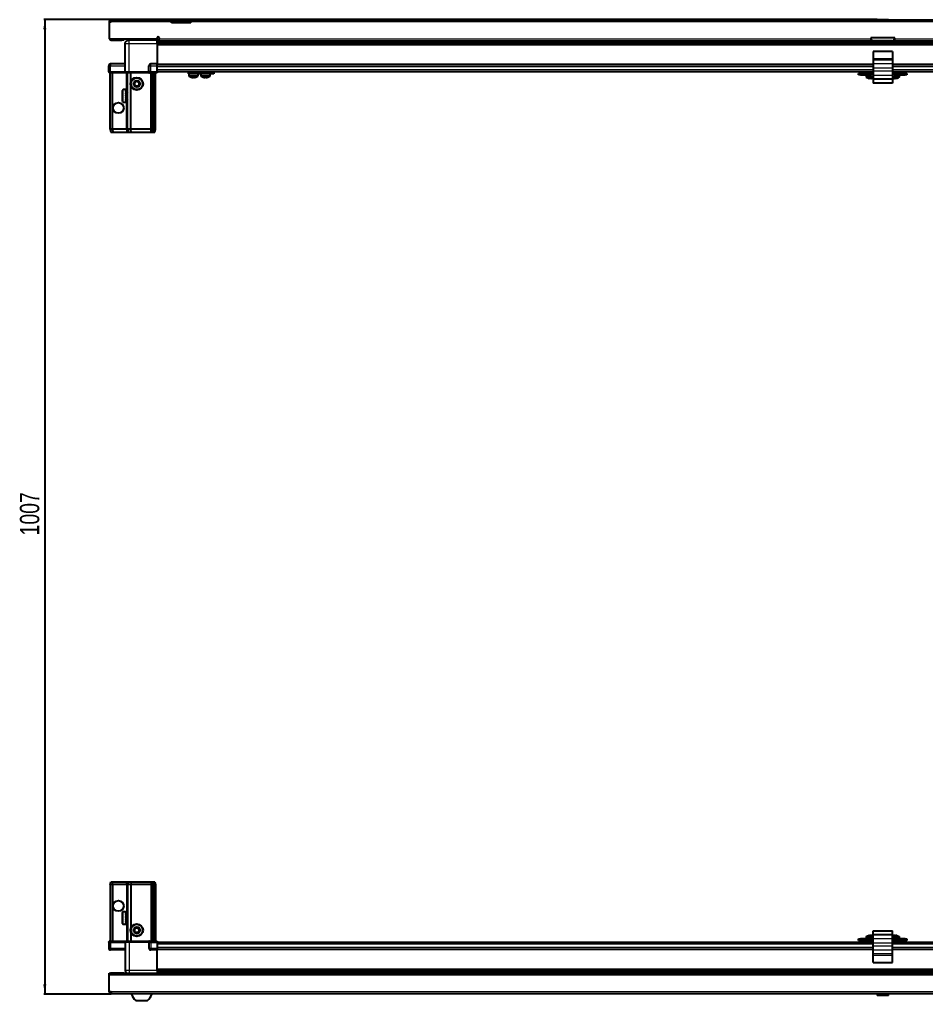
# Model space of a CAD drawing. Header units: millimetres. Extents: x 1132 to 6057, y -42 to 1882.
# Drawn here: x 1220 to 2158, y -42 to 971 of the extents above; entities that cross this region are included whole.
import ezdxf

# ---------------------------------------------------------------- set-up
doc = ezdxf.new("R2010")
doc.units = ezdxf.units.MM
doc.layers.add('FORMAT', color=7, linetype='Continuous')
doc.styles.add('SLDTEXTSTYLE0', font='TXT', dxfattribs={"width": 0.75})
doc.dimstyles.new('SLDDIMSTYLE0', dxfattribs={"dimtxt": 20, "dimasz": 10, "dimexe": 0, "dimexo": 0.0625, "dimgap": 5, "dimtad": 2, "dimdec": 1, "dimrnd": 1e-09, "dimzin": 12, "dimdsep": 46, "dimtxsty": 'SLDTEXTSTYLE0', "dimsah": 1, "dimcen": 0.09, "dimadec": 0, "dimazin": 3, "dimtfac": 1, "dimtofl": 0, "dimtmove": 0, "dimatfit": 3, "dimfxl": 0, "dimfrac": 2, "dimtolj": 1, "dimtzin": 12, "dimarcsym": 0})

# ---------------------------------------------------------------- blocks, each defined once
blk = doc.blocks.new('_D_9')
at = {"layer": 'FORMAT'}
for p, q in [((2106.7, 971.4), (1245.5, 971.4)), ((1246.5, 971.4), (1246.5, -35.6)), ((1315.1, -35.6), (1245.5, -35.6))]:
    blk.add_line(p, q, dxfattribs=at)
for points in [[(1246.5, 971.4), (1244.9, 961.4), (1248, 961.4)], [(1246.5, -35.6), (1248, -25.6), (1244.9, -25.6)]]:
    blk.add_solid(points, dxfattribs=at)
at = {"layer": 'FORMAT', "insert": (1220.7, 438.4), "char_height": 20, "attachment_point": 1, "rotation": 90, "style": 'SLDTEXTSTYLE0'}
blk.add_mtext('1007', dxfattribs=at)

msp = doc.modelspace()

# ---------------------------------------------------------------- linework, layer by layer
at = {"color": 7, "linetype": 'Continuous', "lineweight": 25}
for p, q in [((1313.99, 969.04), (1312.99, 969.04)), ((1312.99, 969.04), (1312.99, 968.14)), ((1312.99, 968.14), (1312.99, 951.64)), ((1313.99, 968.14), (1312.99, 968.14)), ((1313.99, 969.04), (1313.99, 968.14)), ((1314.59, 971.14), (1377.49, 971.14)), ((1377.49, 969.04), (1377.49, 971.14)), ((1377.49, 971.14), (1387.49, 971.14)), ((1387.49, 969.64), (1377.49, 969.64)), ((1377.49, 968.14), (1377.49, 969.04)), ((1397.49, 968.14), (1377.49, 968.14)), ((1387.49, 971.14), (1397.49, 971.14)), ((1397.49, 969.64), (1387.49, 969.64)), ((1397.49, 971.14), (2827.49, 971.14)), ((1397.49, 971.14), (1397.49, 969.04)), ((1397.49, 968.14), (1397.49, 969.04)), ((2106.7, 971.44), (2106.7, 971.14)), ((2106.7, 971.44), (2118.27, 971.44)), ((2118.27, 971.14), (2118.27, 971.44)), ((1312.99, 951.64), (1362.49, 951.64)), ((1315.09, 950.14), (1325.99, 950.14)), ((1327.99, 950.14), (1325.99, 950.14)), ((1327.99, 951.64), (1327.99, 950.14)), ((1329.49, 917.64), (1329.49, 946.64)), ((1333.24, 951.64), (1333.24, 950.14)), ((1362.49, 950.14), (1333.49, 950.14)), ((1359.74, 950.14), (1359.74, 951.64)), ((1362.49, 951.64), (1362.49, 952.49)), ((1362.49, 951.64), (1362.49, 950.14)), ((1362.49, 949.49), (1386.37, 949.49)), ((2862.49, 947.7), (1362.49, 947.7)), ((2862.49, 947.66), (1362.49, 947.66)), ((1362.49, 946.64), (1362.49, 925.64)), ((1364.49, 952.49), (1364.49, 951.74)), ((1364.49, 949.64), (1364.49, 951.74)), ((1364.49, 949.64), (2099.99, 949.64)), ((1380.99, 949.64), (1380.99, 949.49)), ((1381.15, 949.64), (1381.15, 949.49)), ((1381.36, 949.64), (1381.36, 949.49)), ((1381.91, 949.64), (1381.91, 949.49)), ((1382.32, 949.64), (1382.32, 949.49)), ((1383.21, 949.64), (1383.21, 949.49)), ((1383.79, 949.64), (1383.79, 949.49)), ((1384.93, 949.64), (1384.93, 949.49)), ((1385.63, 949.64), (1385.63, 949.49)), ((1386.37, 949.49), (1386.91, 949.49)), ((1386.91, 949.64), (1386.91, 949.49)), ((1386.91, 949.49), (1387.64, 949.49)), ((1386.91, 949.49), (1386.91, 949.49)), ((1387.09, 949.64), (1387.09, 949.49)), ((1387.59, 949.64), (1387.59, 949.49)), ((1387.64, 949.64), (1387.64, 949.49)), ((1387.64, 949.49), (1388.61, 949.49)), ((1387.64, 949.49), (1387.64, 949.49)), ((1388.61, 949.49), (2836.37, 949.49)), ((1388.93, 949.64), (1388.93, 949.49)), ((1388.95, 949.64), (1388.95, 949.49)), ((1389.64, 949.64), (1389.64, 949.49)), ((1390.82, 949.64), (1390.82, 949.49)), ((1391.43, 949.64), (1391.43, 949.49)), ((1392.38, 949.64), (1392.38, 949.49)), ((1392.84, 949.64), (1392.84, 949.49)), ((1393.47, 949.64), (1393.47, 949.49)), ((1393.72, 949.64), (1393.72, 949.49)), ((1393.96, 949.64), (1393.96, 949.49)), ((1393.99, 949.64), (1393.99, 949.49)), ((2124.99, 952.64), (2099.99, 952.64)), ((2099.99, 952.64), (2099.99, 951.74)), ((2099.99, 951.74), (2099.99, 949.64)), ((2121.99, 949.64), (2102.99, 949.64)), ((2124.99, 951.74), (2124.99, 952.64)), ((2124.99, 949.64), (2124.99, 951.74)), ((2124.99, 949.64), (2860.49, 949.64)), ((2122.49, 938.59), (2102.49, 938.59)), ((2102.49, 938.59), (2102.49, 930.86)), ((2122.49, 938.59), (2122.49, 930.86)), ((1312.49, 917.64), (1312.49, 923.64)), ((1329.49, 925.64), (1314.49, 925.64)), ((1353.99, 917.64), (1353.99, 923.64)), ((1362.49, 925.64), (1355.99, 925.64)), ((1362.49, 923.64), (1362.49, 925.64)), ((1362.49, 924.99), (2102.49, 924.99)), ((1362.49, 917.64), (1362.49, 923.64)), ((2102.49, 930.86), (2102.49, 929.42)), ((2102.49, 929.42), (2102.49, 925.65)), ((2102.49, 925.65), (2102.49, 921.33)), ((2122.49, 930.86), (2122.49, 929.42)), ((2122.49, 929.42), (2122.49, 925.65)), ((2122.49, 925.65), (2122.49, 921.33)), ((2122.49, 924.99), (2862.49, 924.99)), ((1312.49, 917.64), (1312.49, 917.31)), ((1312.49, 917.64), (1312.49, 917.64)), ((1312.49, 917.64), (1312.49, 917.31)), ((1314.49, 917.64), (1312.49, 917.64)), ((1312.49, 917.31), (1312.99, 916.44)), ((1312.49, 917.31), (1312.99, 916.44)), ((1312.99, 916.44), (1314.49, 916.44)), ((1313.99, 858.14), (1313.99, 916.44)), ((1314.49, 917.64), (1329.29, 917.64)), ((1329.29, 916.44), (1314.49, 916.44)), ((1316.49, 858.14), (1316.49, 916.44)), ((1329.29, 917.64), (1329.49, 917.64)), ((1329.49, 916.44), (1329.29, 916.44)), ((1329.49, 917.64), (1329.49, 916.44)), ((1329.49, 917.64), (1333.49, 917.64)), ((1333.49, 916.44), (1329.49, 916.44)), ((1331.99, 858.14), (1331.99, 916.44)), ((1333.49, 917.64), (1353.79, 917.64)), ((1353.79, 916.44), (1333.49, 916.44)), ((1335.49, 907.64), (1335.49, 916.44)), ((1353.79, 917.64), (1353.99, 917.64)), ((1353.99, 916.44), (1353.79, 916.44)), ((1353.99, 917.64), (1353.99, 916.44)), ((1355.99, 917.64), (1353.99, 917.64)), ((1353.99, 917.64), (1355.99, 917.64)), ((1353.99, 916.44), (1354.67, 916.44)), ((1362.49, 916.44), (1354.67, 916.44)), ((1355.99, 917.64), (1362.49, 917.64)), ((1355.99, 917.31), (1362.49, 917.31)), ((1356.99, 858.14), (1356.99, 916.44)), ((1357.99, 858.14), (1357.99, 916.44)), ((1359.49, 858.14), (1359.49, 916.44)), ((1360.99, 858.14), (1360.99, 916.44)), ((1362.49, 917.79), (2102.49, 917.79)), ((1362.49, 917.64), (1362.49, 917.31)), ((1362.49, 917.31), (1362.49, 916.44)), ((1394.94, 915.29), (1394.94, 917.79)), ((1397.94, 915.29), (1394.94, 915.29)), ((1395.29, 915.29), (1395.29, 913.39)), ((1397.94, 917.79), (1397.94, 915.29)), ((1418.14, 915.29), (1397.94, 915.29)), ((1404.79, 913.39), (1404.79, 915.29)), ((1407.74, 915.29), (1407.74, 913.39)), ((1407.79, 915.29), (1407.79, 913.39)), ((1417.29, 913.39), (1417.29, 915.29)), ((1418.14, 915.29), (1418.14, 917.79)), ((1421.14, 915.29), (1418.14, 915.29)), ((1421.14, 917.79), (1421.14, 915.29)), ((2087.49, 914.29), (2087.49, 915.79)), ((2087.49, 915.79), (2089.49, 915.79)), ((2089.49, 914.29), (2087.49, 914.29)), ((2089.49, 915.79), (2089.49, 914.29)), ((2089.49, 915.79), (2100.74, 915.79)), ((2089.49, 914.29), (2100.74, 914.29)), ((2095.24, 914.29), (2095.24, 912.39)), ((2097.49, 917.79), (2097.49, 915.79)), ((2100.74, 914.29), (2100.74, 915.79)), ((2100.74, 915.79), (2102.49, 915.79)), ((2102.49, 914.29), (2100.74, 914.29)), ((2102.49, 921.33), (2102.49, 918.1)), ((2102.49, 918.1), (2102.49, 913.77)), ((2102.49, 913.77), (2102.49, 909.79)), ((2122.49, 921.33), (2122.49, 918.1)), ((2122.49, 918.1), (2122.49, 913.77)), ((2122.49, 917.79), (2862.49, 917.79)), ((2122.49, 915.79), (2124.24, 915.79)), ((2124.24, 914.29), (2122.49, 914.29)), ((2122.49, 913.77), (2122.49, 909.79)), ((2124.24, 915.79), (2124.24, 914.29)), ((2124.24, 915.79), (2135.49, 915.79)), ((2124.24, 914.29), (2135.49, 914.29)), ((2127.49, 915.79), (2127.49, 917.79)), ((2129.74, 912.39), (2129.74, 914.29)), ((2135.49, 914.29), (2135.49, 915.79)), ((2135.49, 915.79), (2137.49, 915.79)), ((2137.49, 914.29), (2135.49, 914.29)), ((2137.49, 915.79), (2137.49, 914.29)), ((1335.49, 858.14), (1335.49, 902.64)), ((2122.49, 909.79), (2102.49, 909.79)), ((2102.49, 909.79), (2102.49, 905.79)), ((2122.49, 905.79), (2102.49, 905.79)), ((2122.49, 910.99), (2122.74, 910.91)), ((2122.49, 909.79), (2122.49, 905.79)), ((1326.79, 886.94), (1326.79, 898.34)), ((1330.49, 899.14), (1327.59, 899.14)), ((1329.99, 899.05), (1330.49, 899.05)), ((1329.99, 899.05), (1329.99, 898.88)), ((1329.99, 898.88), (1330.49, 898.88)), ((1329.99, 898.39), (1330.49, 898.39)), ((1329.99, 898.39), (1329.99, 898.01)), ((1329.99, 898.01), (1330.49, 898.01)), ((1329.99, 897.18), (1330.49, 897.18)), ((1329.99, 897.18), (1329.99, 896.62)), ((1329.99, 896.62), (1330.49, 896.62)), ((1329.99, 895.52), (1330.49, 895.52)), ((1329.99, 895.52), (1329.99, 894.84)), ((1329.99, 894.84), (1330.49, 894.84)), ((1329.99, 893.58), (1330.49, 893.58)), ((1329.99, 893.58), (1329.99, 892.84)), ((1329.99, 893.27), (1330.49, 893.27)), ((1329.99, 892.84), (1330.49, 892.84)), ((1330.49, 899.05), (1330.49, 899.14)), ((1330.49, 898.88), (1330.49, 899.05)), ((1330.49, 898.39), (1330.49, 898.88)), ((1330.49, 898.01), (1330.49, 898.39)), ((1330.49, 897.18), (1330.49, 898.01)), ((1330.49, 896.62), (1330.49, 897.18)), ((1330.59, 897.04), (1330.49, 897.04)), ((1330.49, 895.52), (1330.49, 896.62)), ((1330.49, 894.84), (1330.49, 895.52)), ((1330.49, 893.58), (1330.49, 894.84)), ((1330.49, 893.27), (1330.49, 893.58)), ((1330.49, 891.54), (1330.49, 892.84)), ((1330.59, 895.53), (1330.59, 897.04)), ((1330.59, 888.24), (1330.59, 895.53)), ((1331.47, 895.95), (1330.99, 896.64)), ((1330.99, 888.64), (1330.99, 896.64)), ((1331.96, 896.64), (1331.47, 895.95)), ((1331.47, 889.33), (1331.47, 895.95)), ((1331.99, 896.64), (1331.96, 896.64)), ((1331.96, 888.64), (1331.96, 896.64)), ((1327.59, 886.14), (1330.49, 886.14)), ((1329.99, 891.54), (1330.49, 891.54)), ((1329.99, 891.54), (1329.99, 890.82)), ((1329.99, 891.41), (1330.49, 891.41)), ((1329.99, 890.82), (1330.49, 890.82)), ((1329.99, 889.62), (1330.49, 889.62)), ((1329.99, 889.62), (1329.99, 888.98)), ((1329.99, 888.98), (1330.49, 888.98)), ((1329.99, 887.99), (1330.49, 887.99)), ((1329.99, 887.99), (1329.99, 887.5)), ((1329.99, 887.5), (1330.49, 887.5)), ((1329.99, 886.81), (1330.49, 886.81)), ((1329.99, 886.81), (1329.99, 886.52)), ((1329.99, 886.52), (1330.49, 886.52)), ((1329.99, 886.21), (1330.49, 886.21)), ((1329.99, 886.21), (1329.99, 886.14)), ((1329.99, 886.14), (1330.49, 886.14)), ((1330.49, 890.82), (1330.49, 891.41)), ((1330.49, 889.62), (1330.49, 890.82)), ((1330.49, 888.98), (1330.49, 889.62)), ((1330.49, 887.99), (1330.49, 888.98)), ((1330.49, 888.24), (1330.59, 888.24)), ((1330.49, 887.5), (1330.49, 887.99)), ((1330.49, 886.81), (1330.49, 887.5)), ((1330.49, 886.52), (1330.49, 886.81)), ((1330.49, 886.21), (1330.49, 886.52)), ((1330.49, 886.14), (1330.49, 886.21)), ((1330.49, 886.14), (1330.49, 886.14)), ((1330.99, 888.64), (1331.47, 889.33)), ((1331.47, 889.33), (1331.96, 888.64)), ((1331.96, 888.64), (1331.99, 888.64)), ((1313.99, 858.14), (1314.79, 855.14)), ((1316.49, 858.14), (1313.99, 858.14)), ((1314.79, 855.14), (1316.64, 855.14)), ((1330.99, 858.14), (1316.49, 858.14)), ((1316.49, 858.14), (1316.64, 855.14)), ((1316.64, 855.14), (1330.99, 855.14)), ((1331.99, 858.14), (1330.99, 858.14)), ((1330.99, 855.14), (1332.79, 855.14)), ((1335.49, 858.14), (1331.99, 858.14)), ((1331.99, 858.14), (1332.79, 855.14)), ((1332.79, 855.14), (1335.82, 855.14)), ((1355.99, 858.14), (1335.49, 858.14)), ((1335.82, 855.14), (1335.49, 858.14)), ((1335.82, 855.14), (1355.99, 855.14)), ((1356.99, 858.14), (1355.99, 858.14)), ((1355.99, 855.14), (1357.79, 855.14)), ((1357.99, 858.14), (1356.99, 858.14)), ((1357.79, 855.14), (1356.99, 858.14)), ((1357.79, 855.14), (1358.53, 855.14)), ((1359.49, 858.14), (1357.99, 858.14)), ((1358.53, 855.14), (1357.99, 858.14)), ((1358.53, 855.14), (1359.03, 855.14)), ((1359.03, 855.14), (1359.49, 858.14)), ((1359.03, 855.14), (1360.18, 855.14)), ((1360.99, 858.14), (1359.49, 858.14)), ((1360.18, 855.14), (1360.99, 858.14)), ((1313.99, 77.44), (1314.79, 80.44)), ((1313.99, 77.44), (1313.99, 19.14)), ((1316.49, 77.44), (1313.99, 77.44)), ((1314.79, 80.44), (1316.64, 80.44)), ((1316.49, 77.44), (1316.64, 80.44)), ((1330.99, 77.44), (1316.49, 77.44)), ((1316.49, 77.44), (1316.49, 19.14)), ((1316.64, 80.44), (1330.99, 80.44)), ((1330.99, 80.44), (1332.79, 80.44)), ((1331.99, 77.44), (1330.99, 77.44)), ((1331.99, 77.44), (1332.79, 80.44)), ((1331.99, 77.44), (1331.99, 19.14)), ((1335.49, 77.44), (1331.99, 77.44)), ((1332.79, 80.44), (1335.82, 80.44)), ((1335.82, 80.44), (1335.49, 77.44)), ((1355.99, 77.44), (1335.49, 77.44)), ((1335.49, 77.44), (1335.49, 32.94)), ((1335.82, 80.44), (1355.99, 80.44)), ((1355.99, 80.44), (1357.79, 80.44)), ((1356.99, 77.44), (1355.99, 77.44)), ((1357.79, 80.44), (1356.99, 77.44)), ((1356.99, 77.44), (1356.99, 19.14)), ((1357.99, 77.44), (1356.99, 77.44)), ((1357.79, 80.44), (1358.53, 80.44)), ((1358.53, 80.44), (1357.99, 77.44)), ((1357.99, 77.44), (1357.99, 19.14)), ((1359.49, 77.44), (1357.99, 77.44)), ((1358.53, 80.44), (1359.03, 80.44)), ((1359.03, 80.44), (1360.18, 80.44)), ((1359.03, 80.44), (1359.49, 77.44)), ((1359.49, 77.44), (1359.49, 19.14)), ((1360.99, 77.44), (1359.49, 77.44)), ((1360.18, 80.44), (1360.99, 77.44)), ((1360.99, 77.44), (1360.99, 19.14)), ((1326.79, 37.24), (1326.79, 48.64)), ((1329.99, 49.44), (1327.59, 49.44)), ((1329.99, 49.44), (1329.99, 49.43)), ((1329.99, 49.43), (1330.49, 49.43)), ((1329.99, 49.25), (1330.49, 49.25)), ((1329.99, 49.25), (1329.99, 49.03)), ((1329.99, 49.03), (1330.49, 49.03)), ((1329.99, 48.45), (1330.49, 48.45)), ((1329.99, 48.45), (1329.99, 48.03)), ((1329.99, 48.03), (1330.49, 48.03)), ((1329.99, 47.12), (1330.49, 47.12)), ((1329.99, 47.12), (1329.99, 46.53)), ((1329.99, 46.53), (1330.49, 46.53)), ((1329.99, 45.38), (1330.49, 45.38)), ((1329.99, 45.38), (1329.99, 44.68)), ((1329.99, 44.68), (1330.49, 44.68)), ((1329.99, 43.39), (1330.49, 43.39)), ((1329.99, 43.39), (1329.99, 42.66)), ((1329.99, 43.25), (1330.49, 43.25)), ((1329.99, 42.75), (1330.49, 42.75)), ((1329.99, 42.66), (1330.49, 42.66)), ((1329.99, 41.37), (1330.49, 41.37)), ((1329.99, 41.37), (1329.99, 40.66)), ((1329.99, 40.66), (1330.49, 40.66)), ((1330.49, 49.25), (1330.49, 49.43)), ((1330.49, 49.03), (1330.49, 49.25)), ((1330.49, 48.45), (1330.49, 49.03)), ((1330.49, 48.03), (1330.49, 48.45)), ((1330.49, 47.12), (1330.49, 48.03)), ((1330.59, 47.34), (1330.49, 47.34)), ((1330.49, 46.53), (1330.49, 47.12)), ((1330.49, 45.38), (1330.49, 46.53)), ((1330.49, 44.68), (1330.49, 45.38)), ((1330.49, 43.39), (1330.49, 44.68)), ((1330.49, 43.25), (1330.49, 43.39)), ((1330.49, 42.66), (1330.49, 42.75)), ((1330.49, 41.37), (1330.49, 42.66)), ((1330.49, 40.66), (1330.49, 41.37)), ((1330.49, 39.5), (1330.49, 40.66)), ((1330.59, 38.54), (1330.59, 47.34)), ((1331.47, 46.25), (1330.99, 46.94)), ((1330.99, 38.94), (1330.99, 46.94)), ((1331.96, 46.94), (1331.47, 46.25)), ((1331.47, 39.63), (1331.47, 46.25)), ((1331.99, 46.94), (1331.96, 46.94)), ((1331.96, 38.94), (1331.96, 46.94)), ((1327.59, 36.44), (1329.99, 36.44)), ((1329.99, 39.5), (1330.49, 39.5)), ((1329.99, 39.5), (1329.99, 38.89)), ((1329.99, 38.89), (1330.49, 38.89)), ((1329.99, 37.96), (1330.49, 37.96)), ((1329.99, 37.96), (1329.99, 37.52)), ((1329.99, 37.52), (1330.49, 37.52)), ((1329.99, 36.91), (1330.49, 36.91)), ((1329.99, 36.91), (1329.99, 36.68)), ((1329.99, 36.68), (1330.49, 36.68)), ((1329.99, 36.46), (1330.49, 36.46)), ((1329.99, 36.46), (1329.99, 36.44)), ((1329.99, 36.45), (1330.49, 36.45)), ((1330.49, 38.89), (1330.49, 39.5)), ((1330.49, 37.96), (1330.49, 38.89)), ((1330.49, 38.54), (1330.59, 38.54)), ((1330.49, 37.52), (1330.49, 37.96)), ((1330.49, 36.91), (1330.49, 37.52)), ((1330.49, 36.68), (1330.49, 36.91)), ((1330.49, 36.46), (1330.49, 36.68)), ((1330.49, 36.45), (1330.49, 36.46)), ((1330.99, 38.94), (1331.47, 39.63)), ((1331.47, 39.63), (1331.96, 38.94)), ((1331.96, 38.94), (1331.99, 38.94)), ((1335.49, 27.94), (1335.49, 19.14)), ((2087.49, 19.79), (2087.49, 21.29)), ((2087.49, 21.29), (2089.49, 21.29)), ((2089.49, 21.29), (2089.49, 19.79)), ((2100.74, 21.29), (2089.49, 21.29)), ((2095.24, 23.2), (2095.24, 21.29)), ((2100.74, 19.79), (2100.74, 21.29)), ((2100.74, 21.29), (2102.49, 21.29)), ((2101.16, 24.78), (2101.16, 24.77)), ((2102.49, 29.79), (2122.49, 29.79)), ((2102.49, 25.79), (2102.49, 29.79)), ((2102.49, 25.79), (2122.49, 25.79)), ((2102.49, 21.81), (2102.49, 25.79)), ((2102.49, 17.48), (2102.49, 21.81)), ((2122.49, 25.79), (2122.49, 29.79)), ((2122.49, 21.81), (2122.49, 25.79)), ((2122.49, 17.48), (2122.49, 21.81)), ((2122.49, 21.29), (2124.24, 21.29)), ((2124.24, 21.29), (2124.24, 19.79)), ((2135.49, 21.29), (2124.24, 21.29)), ((2126.16, 24.78), (2126.16, 24.77)), ((2129.74, 21.29), (2129.74, 23.2)), ((2135.49, 19.79), (2135.49, 21.29)), ((2135.49, 21.29), (2137.49, 21.29)), ((2137.49, 21.29), (2137.49, 19.79)), ((1312.99, 19.14), (1312.49, 18.28)), ((1312.49, 17.94), (1312.49, 18.28)), ((1312.49, 17.94), (1314.49, 17.94)), ((1312.49, 17.94), (1312.49, 11.94)), ((1314.49, 19.14), (1312.99, 19.14)), ((1314.49, 19.14), (1329.29, 19.14)), ((1329.29, 17.94), (1314.49, 17.94)), ((1314.49, 17.94), (1329.29, 17.94)), ((1329.29, 19.14), (1329.49, 19.14)), ((1329.49, 17.94), (1329.29, 17.94)), ((1329.49, 17.94), (1329.49, 19.14)), ((1329.49, 19.14), (1333.49, 19.14)), ((1333.49, 17.94), (1329.49, 17.94)), ((1329.49, 17.94), (1329.49, -11.06)), ((1333.49, 19.14), (1353.79, 19.14)), ((1353.79, 17.94), (1333.49, 17.94)), ((1353.79, 19.14), (1353.99, 19.14)), ((1353.99, 17.94), (1353.79, 17.94)), ((1353.99, 17.94), (1353.99, 19.14)), ((1354.67, 19.14), (1353.99, 19.14)), ((1353.99, 17.94), (1355.99, 17.94)), ((1353.99, 17.94), (1353.99, 11.94)), ((1354.67, 19.14), (1362.49, 19.14)), ((1362.49, 18.28), (1355.99, 18.28)), ((1362.49, 17.94), (1355.99, 17.94)), ((1355.99, 17.94), (1362.49, 17.94)), ((1362.49, 19.14), (1362.49, 18.28)), ((1362.49, 18.28), (1362.49, 18.28)), ((1362.49, 17.94), (1362.49, 18.28)), ((1362.49, 17.94), (1362.49, 17.94)), ((1362.49, 17.94), (1362.49, 11.94)), ((2102.49, 17.79), (1362.49, 17.79)), ((1362.49, 11.94), (1362.49, 9.94)), ((2102.49, 10.59), (1362.49, 10.59)), ((2089.49, 19.79), (2087.49, 19.79)), ((2100.74, 19.79), (2089.49, 19.79)), ((2097.49, 19.79), (2097.49, 17.79)), ((2102.49, 19.79), (2100.74, 19.79)), ((2102.49, 14.26), (2102.49, 17.48)), ((2102.49, 9.93), (2102.49, 14.26)), ((2124.24, 19.79), (2122.49, 19.79)), ((2862.49, 17.79), (2122.49, 17.79)), ((2122.49, 14.26), (2122.49, 17.48)), ((2122.49, 9.93), (2122.49, 14.26)), ((2862.49, 10.59), (2122.49, 10.59)), ((2135.49, 19.79), (2124.24, 19.79)), ((2127.49, 17.79), (2127.49, 19.79)), ((2137.49, 19.79), (2135.49, 19.79)), ((1329.49, 9.94), (1314.49, 9.94)), ((1362.49, 9.94), (1355.99, 9.94)), ((1362.49, -11.06), (1362.49, 9.94)), ((2102.49, 6.16), (2102.49, 9.93)), ((2102.49, 4.72), (2102.49, 6.16)), ((2102.49, -3.01), (2102.49, 4.72)), ((2122.49, 6.16), (2122.49, 9.93)), ((2122.49, 4.72), (2122.49, 6.16)), ((2122.49, -3.01), (2122.49, 4.72)), ((2102.49, -3.01), (2122.49, -3.01)), ((1312.99, -14.06), (2911.99, -14.06)), ((1312.99, -16.16), (1312.99, -14.06)), ((1312.99, -33.46), (1312.99, -16.16)), ((1327.99, -13.96), (1315.09, -13.96)), ((1327.99, -13.96), (1327.99, -14.06)), ((1362.49, -12.08), (2862.49, -12.08)), ((1362.49, -12.12), (2862.49, -12.12)), ((1386.37, -13.91), (1362.49, -13.91)), ((1380.99, -14.06), (1380.99, -13.91)), ((1381.03, -14.06), (1381.03, -13.91)), ((1381.3, -14.06), (1381.3, -13.91)), ((1381.56, -14.06), (1381.56, -13.91)), ((1382.21, -14.06), (1382.21, -13.91)), ((1382.67, -14.06), (1382.67, -13.91)), ((1383.64, -14.06), (1383.64, -13.91)), ((1384.26, -14.06), (1384.26, -13.91)), ((1385.45, -14.06), (1385.45, -13.91)), ((1386.11, -14.06), (1386.11, -13.91)), ((1386.16, -14.06), (1386.16, -13.91)), ((1387.45, -13.91), (1386.37, -13.91)), ((1388.19, -13.91), (1387.45, -13.91)), ((1387.45, -14.06), (1387.45, -13.91)), ((1387.45, -13.91), (1387.45, -13.91)), ((1387.47, -14.06), (1387.47, -13.91)), ((1387.96, -14.06), (1387.96, -13.91)), ((1388.19, -14.06), (1388.19, -13.91)), ((1388.61, -13.91), (1388.19, -13.91)), ((1388.19, -13.91), (1388.19, -13.91)), ((2836.37, -13.91), (1388.61, -13.91)), ((1389.46, -14.06), (1389.46, -13.91)), ((1390.15, -14.06), (1390.15, -13.91)), ((1391.28, -14.06), (1391.28, -13.91)), ((1391.86, -14.06), (1391.86, -13.91)), ((1392.73, -14.06), (1392.73, -13.91)), ((1393.13, -14.06), (1393.13, -13.91)), ((1393.66, -14.06), (1393.66, -13.91)), ((1393.85, -14.06), (1393.85, -13.91)), ((1393.99, -14.06), (1393.99, -13.91)), ((1315.09, -33.46), (1312.99, -33.46)), ((1315.09, -33.46), (1315.09, -35.56)), ((2909.89, -35.56), (1315.09, -35.56)), ((2107.69, -35.56), (2106.7, -36.54)), ((2106.7, -36.54), (2106.7, -37.06)), ((2118.27, -36.54), (2106.7, -36.54)), ((2118.27, -37.06), (2106.7, -37.06)), ((2118.27, -36.54), (2117.29, -35.56)), ((2118.27, -37.06), (2118.27, -36.54)), ((1340.49, -42.16), (1352.49, -42.16))]:
    msp.add_line(p, q, dxfattribs=at)
at = {"color": 8, "linetype": 'Continuous', "lineweight": 18}
for p, q in [((1377.49, 969.04), (1313.99, 969.04)), ((1387.49, 969.64), (1387.49, 971.14)), ((2827.49, 969.04), (1397.49, 969.04)), ((1315.09, 951.64), (1315.09, 950.14)), ((1325.99, 950.14), (1325.99, 951.64)), ((1333.49, 946.64), (1362.49, 946.64)), ((1333.49, 917.64), (1333.49, 946.64)), ((1362.49, 950.14), (1364.49, 950.14)), ((2862.49, 948.91), (1362.49, 948.91)), ((1362.49, 946.46), (2862.49, 946.46)), ((2862.49, 945.04), (1362.49, 945.04)), ((1364.49, 951.74), (2099.99, 951.74)), ((2099.99, 950.14), (2101.33, 950.14)), ((2123.65, 950.14), (2124.99, 950.14)), ((2124.99, 951.74), (2860.49, 951.74)), ((1312.49, 923.64), (1314.49, 923.64)), ((1314.49, 925.64), (1314.49, 923.64)), ((1314.49, 923.64), (1329.49, 923.64)), ((1314.49, 917.64), (1314.49, 923.64)), ((1353.99, 923.64), (1355.99, 923.64)), ((1355.99, 923.64), (1355.99, 925.64)), ((1355.99, 923.64), (1362.49, 923.64)), ((1355.99, 917.64), (1355.99, 923.64)), ((1362.49, 925.64), (2102.49, 925.64)), ((1362.49, 922.99), (2102.49, 922.99)), ((2122.49, 930.86), (2102.49, 930.86)), ((2122.49, 929.42), (2102.49, 929.42)), ((2122.49, 925.65), (2102.49, 925.65)), ((2122.49, 925.64), (2862.49, 925.64)), ((2122.49, 922.99), (2862.49, 922.99)), ((1314.49, 917.64), (1314.49, 916.44)), ((1329.29, 916.44), (1329.29, 917.64)), ((1330.99, 896.64), (1330.99, 916.44)), ((1333.49, 917.64), (1333.49, 916.44)), ((1353.79, 916.44), (1353.79, 917.64)), ((1355.99, 917.64), (1355.99, 917.31)), ((1355.99, 858.14), (1355.99, 916.44)), ((1362.49, 919.79), (2102.49, 919.79)), ((1404.79, 913.39), (1395.29, 913.39)), ((1404.59, 913.02), (1395.48, 913.02)), ((1407.79, 913.39), (1407.74, 913.39)), ((1417.29, 913.39), (1407.79, 913.39)), ((1407.98, 913.02), (1407.93, 913.02)), ((1417.09, 913.02), (1407.98, 913.02)), ((2102.49, 912.39), (2095.24, 912.39)), ((2122.49, 921.33), (2102.49, 921.33)), ((2122.49, 918.1), (2102.49, 918.1)), ((2122.49, 913.77), (2102.49, 913.77)), ((2122.49, 919.79), (2862.49, 919.79)), ((2129.74, 912.39), (2122.49, 912.39)), ((2102.49, 912.02), (2095.43, 912.02)), ((2129.54, 912.02), (2122.49, 912.02)), ((1327.59, 886.14), (1327.59, 899.14)), ((1330.99, 858.14), (1330.99, 888.64)), ((1330.99, 858.14), (1330.99, 855.14)), ((1355.99, 855.14), (1355.99, 858.14)), ((1330.99, 77.44), (1330.99, 80.44)), ((1330.99, 77.44), (1330.99, 46.94)), ((1355.99, 80.44), (1355.99, 77.44)), ((1355.99, 77.44), (1355.99, 19.14)), ((1327.59, 36.44), (1327.59, 49.44)), ((1330.99, 38.94), (1330.99, 19.14)), ((2095.24, 23.2), (2099.99, 23.2)), ((2095.43, 23.57), (2099.99, 23.57)), ((2099.99, 23.57), (2102.49, 23.57)), ((2099.99, 23.2), (2102.49, 23.2)), ((2102.49, 21.81), (2122.49, 21.81)), ((2122.49, 23.57), (2124.99, 23.57)), ((2122.49, 23.2), (2124.99, 23.2)), ((2124.99, 23.57), (2129.54, 23.57)), ((2124.99, 23.2), (2129.74, 23.2)), ((1312.49, 11.94), (1314.49, 11.94)), ((1314.49, 17.94), (1314.49, 19.14)), ((1314.49, 17.94), (1314.49, 11.94)), ((1314.49, 11.94), (1329.49, 11.94)), ((1314.49, 9.94), (1314.49, 11.94)), ((1329.29, 17.94), (1329.29, 19.14)), ((1333.49, 17.94), (1333.49, 19.14)), ((1333.49, 17.94), (1333.49, -11.06)), ((1353.79, 17.94), (1353.79, 19.14)), ((1353.99, 11.94), (1355.99, 11.94)), ((1355.99, 17.94), (1355.99, 18.28)), ((1355.99, 17.94), (1355.99, 11.94)), ((1355.99, 11.94), (1362.49, 11.94)), ((1355.99, 11.94), (1355.99, 9.94)), ((1362.49, 17.94), (1362.49, 18.28)), ((2102.49, 15.79), (1362.49, 15.79)), ((2102.49, 12.59), (1362.49, 12.59)), ((2102.49, 17.48), (2122.49, 17.48)), ((2102.49, 14.26), (2122.49, 14.26)), ((2862.49, 15.79), (2122.49, 15.79)), ((2862.49, 12.59), (2122.49, 12.59)), ((2102.49, 9.94), (1362.49, 9.94)), ((2102.49, 9.93), (2122.49, 9.93)), ((2102.49, 6.16), (2122.49, 6.16)), ((2102.49, 4.72), (2122.49, 4.72)), ((2862.49, 9.94), (2122.49, 9.94)), ((1362.49, -9.46), (2862.49, -9.46)), ((2911.99, -16.16), (1312.99, -16.16)), ((1315.09, -14.06), (1315.09, -13.96)), ((1333.49, -11.06), (1362.49, -11.06)), ((2862.49, -10.88), (1362.49, -10.88)), ((1362.49, -13.32), (2862.49, -13.32)), ((2909.89, -33.46), (1315.09, -33.46))]:
    msp.add_line(p, q, dxfattribs=at)
at = {"color": 7, "linetype": 'Continuous', "lineweight": 25, "flags": 128}
for points in [[(2102.49, 24.59), (2102.48, 24.59), (2102.17, 24.69)], [(2122.84, 24.7), (2122.52, 24.6), (2122.49, 24.59)], [(1315.09, -13.96), (1314.68, -14), (1314.45, -14.06)]]:
    msp.add_lwpolyline(points, dxfattribs=at)
at = {"color": 7, "linetype": 'Continuous', "lineweight": 25}
for centre, radius in [((1341.49, 905.14), 6.5), ((1341.49, 905.14), 3.46), ((1322.49, 880.14), 5.5), ((1322.49, 55.44), 5.5), ((1341.49, 30.44), 6.5), ((1341.49, 30.44), 3.46)]:
    msp.add_circle(centre, radius, dxfattribs=at)
at = {"color": 8, "linetype": 'Continuous', "lineweight": 18}
for centre in [(1341.49, 905.14), (1341.49, 30.44)]:
    msp.add_circle(centre, 5.7, dxfattribs=at)
at = {"color": 7, "linetype": 'Continuous', "lineweight": 25}
for centre, radius, start, end in [((1363.49, 952.49), 1, 0, 180), ((1315.09, 952.24), 2.1, 196.60155, 270), ((2102.99, 952.64), 3, 180, 270), ((2121.99, 952.64), 3, 270, 360), ((1314.49, 923.64), 2, 90, 180), ((1355.99, 923.64), 2, 90, 180), ((1395.74, 913.39), 0.45, 180, 235.28209), ((1400.04, 919.59), 8, 235.28209, 258.9392), ((1400.04, 919.59), 8, 281.00757, 304.71791), ((1404.34, 913.39), 0.45, 304.71791, 0), ((1408.19, 913.39), 0.45, 180, 235.28209), ((1408.24, 913.39), 0.45, 180, 235.28209), ((1412.49, 919.59), 8, 235.28209, 255.8287), ((1412.54, 919.59), 8, 235.28209, 259.06255), ((1412.54, 919.59), 8, 280.87532, 304.71791), ((1416.84, 913.39), 0.45, 304.71791, 0), ((2095.69, 912.39), 0.45, 180, 235.28209), ((2129.29, 912.39), 0.45, 304.71791, 0), ((1341.49, 905.14), 2.5, 134.92207, 194.92207), ((1341.49, 905.14), 2.5, 194.92207, 254.92207), ((1341.49, 905.14), 2.5, 74.92207, 134.92207), ((1341.49, 905.14), 2.5, 254.92207, 314.92207), ((1341.49, 905.14), 2.5, 14.92207, 74.92207), ((1341.49, 905.14), 2.5, 314.92207, 14.92207), ((2099.99, 918.59), 8, 235.28209, 259.10263), ((2099.99, 918.59), 8, 280.79755, 288.20996), ((2124.99, 918.59), 8, 286.33055, 304.71791), ((1327.59, 898.34), 0.8, 90, 180), ((1330.99, 897.04), 0.4, 180, 270), ((1327.59, 886.94), 0.8, 180, 270), ((1330.99, 888.24), 0.4, 90, 180), ((1327.59, 48.64), 0.8, 90, 180), ((1330.99, 47.34), 0.4, 180, 270), ((1327.59, 37.24), 0.8, 180, 270), ((1330.99, 38.54), 0.4, 90, 180), ((1341.49, 30.44), 2.5, 147.37605, 207.37605), ((1341.49, 30.44), 2.5, 87.37605, 147.37605), ((1341.49, 30.44), 2.5, 27.37605, 87.37605), ((1341.49, 30.44), 2.5, 327.37605, 27.37605), ((1341.49, 30.44), 2.5, 207.37605, 267.37605), ((1341.49, 30.44), 2.5, 267.37605, 327.37605), ((2095.69, 23.2), 0.45, 124.71791, 180), ((2099.99, 16.99), 8, 105.59831, 124.71791), ((2124.99, 16.99), 8, 55.28209, 74.20809), ((2129.29, 23.2), 0.45, 0, 55.28209), ((1314.49, 11.94), 2, 180, 270), ((1355.99, 11.94), 2, 180, 270), ((1315.09, -33.46), 2.1, 180, 270), ((1315.09, -33.46), 0.6, 180, 270), ((1347.51, -32.54), 11.91, 194.70035, 233.8734), ((1345.46, -32.54), 11.91, 306.1266, 345.29965)]:
    msp.add_arc(centre, radius, start, end, dxfattribs=at)
for centre, start_param, end_param in [((1355.99, 913.84), 0, 0.7227342), ((1355.99, 21.74), 2.4188584, 3.1415927)]:
    msp.add_ellipse(centre, major_axis=(0, 3.46), ratio=0.5773503, start_param=start_param, end_param=end_param, dxfattribs=at)
for points, knots in [([(1314.58, 971.05), (1314.5, 971.04), (1314.18, 970.99), (1313.7, 970.66), (1313.23, 970.11), (1313.02, 969.53), (1313, 969.17), (1312.99, 969.04)], [0, 0, 0, 0, 0.0862, 0.3453145, 0.6044258, 0.863537, 1, 1, 1, 1]), ([(1313.99, 969.04), (1314.03, 969.29), (1314.12, 969.79), (1314.26, 970.43), (1314.39, 970.89), (1314.5, 971.11), (1314.57, 971.13), (1314.59, 971.14)], [0, 0, 0, 0, 0.2302553, 0.4485219, 0.6667858, 0.8850496, 1, 1, 1, 1]), ([(1329.49, 946.64), (1329.54, 947.08), (1329.61, 947.76), (1330.04, 948.57), (1330.5, 949.13), (1331.06, 949.59), (1331.87, 950.02), (1332.55, 950.09), (1332.99, 950.14)], [0, 0, 0, 0, 0.2394568, 0.3683607, 0.5, 0.6316393, 0.7605432, 1, 1, 1, 1]), ([(1333.49, 950.14), (1333.42, 950.14), (1333.29, 950.14), (1333.13, 950.14), (1333.01, 950.14), (1333, 950.14), (1332.99, 950.14)], [0, 0, 0, 0, 0.2493943, 0.50033348, 0.75016674, 1, 1, 1, 1]), ([(1362.49, 946.64), (1362.49, 947.03), (1362.49, 947.82), (1362.49, 948.87), (1362.49, 949.66), (1362.49, 950.08), (1362.49, 950.12), (1362.49, 950.14)], [0, 0, 0, 0, 0.2146939, 0.4293877, 0.6440816, 0.8587754, 1, 1, 1, 1]), ([(1338.7, 905.89), (1339.07, 906.26), (1339.75, 906.94), (1340.43, 907.62), (1340.75, 907.93)], [0, 0, 0, 0, 0.5346859, 1, 1, 1, 1]), ([(1339.44, 903.1), (1339.36, 903.44), (1339.14, 904.23), (1338.89, 905.19), (1338.73, 905.77), (1338.7, 905.89)], [0, 0, 0, 0, 0.3629006, 0.8668753, 1, 1, 1, 1]), ([(1342.23, 902.35), (1341.73, 902.49), (1340.8, 902.74), (1339.88, 902.99), (1339.44, 903.1)], [0, 0, 0, 0, 0.5346859, 1, 1, 1, 1]), ([(1340.75, 907.93), (1341.24, 907.8), (1342.17, 907.55), (1343.1, 907.3), (1343.53, 907.18)], [0, 0, 0, 0, 0.5346859, 1, 1, 1, 1]), ([(1344.28, 904.39), (1343.91, 904.03), (1343.23, 903.34), (1342.55, 902.67), (1342.23, 902.35)], [0, 0, 0, 0, 0.5346859, 1, 1, 1, 1]), ([(1343.53, 907.18), (1343.56, 907.06), (1343.72, 906.48), (1343.98, 905.52), (1344.19, 904.72), (1344.28, 904.39)], [0, 0, 0, 0, 0.1331247, 0.6370994, 1, 1, 1, 1]), ([(1398.54, 911.74), (1398.54, 911.74), (1398.54, 911.73), (1398.4, 911.76), (1398.22, 911.82), (1398.07, 911.87), (1398, 911.9), (1397.99, 911.91), (1397.99, 911.91), (1398, 911.91), (1398.02, 911.91), (1398.09, 911.9), (1398.38, 911.83), (1398.76, 911.76), (1399.17, 911.73), (1399.45, 911.75), (1399.6, 911.82), (1399.71, 911.89), (1399.78, 911.91), (1399.8, 911.91), (1399.83, 911.91), (1399.85, 911.91), (1399.89, 911.91), (1399.99, 911.88), (1400.15, 911.81), (1400.37, 911.75), (1400.67, 911.73), (1401.01, 911.75), (1401.32, 911.8), (1401.56, 911.85), (1401.68, 911.88), (1401.76, 911.89), (1401.81, 911.91), (1401.85, 911.91), (1401.86, 911.91), (1401.87, 911.91), (1401.87, 911.91)], [0, 0, 0, 0, 0.02609806, 0.07983731, 0.13720457, 0.17835712, 0.1990393, 0.20333955, 0.20768945, 0.21072293, 0.21454384, 0.22147953, 0.24860164, 0.35577715, 0.40489702, 0.45442268, 0.54604997, 0.59140385, 0.59711865, 0.60132508, 0.60438175, 0.60744379, 0.6119905, 0.62422862, 0.67851933, 0.75975016, 0.80430476, 0.84902576, 0.92362505, 0.95135982, 0.96870753, 0.97999594, 0.99114211, 0.99547316, 0.99884503, 1, 1, 1, 1]), ([(1401.87, 911.91), (1401.88, 911.91), (1401.88, 911.91), (1401.89, 911.91), (1401.84, 911.87), (1401.7, 911.81), (1401.56, 911.75), (1401.51, 911.73), (1401.55, 911.74), (1401.57, 911.74)], [0, 0, 0, 0, 0.0151829, 0.0365363, 0.0956997, 0.3601423, 0.6752387, 0.8745348, 1, 1, 1, 1]), ([(1411.02, 911.74), (1411.03, 911.74), (1411.05, 911.73), (1410.91, 911.78), (1410.75, 911.84), (1410.63, 911.9), (1410.63, 911.91), (1410.63, 911.91), (1410.65, 911.91), (1410.67, 911.91), (1410.76, 911.89), (1411.1, 911.81), (1411.52, 911.74), (1411.96, 911.73), (1412.18, 911.76), (1412.35, 911.82), (1412.47, 911.87), (1412.55, 911.9), (1412.6, 911.91), (1412.62, 911.91), (1412.64, 911.91), (1412.67, 911.91), (1412.73, 911.9), (1412.86, 911.83), (1413.01, 911.76), (1413.32, 911.73), (1413.7, 911.75), (1414.09, 911.82), (1414.39, 911.89), (1414.5, 911.91), (1414.52, 911.91), (1414.53, 911.91), (1414.54, 911.91), (1414.54, 911.91), (1414.48, 911.88), (1414.3, 911.81), (1414.1, 911.75), (1414.06, 911.74), (1414.05, 911.74)], [0, 0, 0, 0, 0.0283629, 0.0806823, 0.1383562, 0.1672924, 0.1709175, 0.1737955, 0.1766977, 0.1800498, 0.1863992, 0.2130773, 0.319019, 0.3539804, 0.3992833, 0.4476446, 0.4823368, 0.4997721, 0.5033973, 0.5070643, 0.5096216, 0.5128427, 0.5186896, 0.5415539, 0.6319042, 0.6733129, 0.7150637, 0.7923067, 0.8305407, 0.8353583, 0.8389044, 0.8414812, 0.8440625, 0.8478955, 0.8582124, 0.9039802, 0.9724588, 1, 1, 1, 1]), ([(2098.48, 910.74), (2098.48, 910.74), (2098.49, 910.73), (2098.36, 910.77), (2098.17, 910.84), (2098.04, 910.9), (2098.03, 910.91), (2098.03, 910.91), (2098.04, 910.91), (2098.06, 910.91), (2098.11, 910.9), (2098.31, 910.86), (2098.65, 910.79), (2099.07, 910.73), (2099.4, 910.73), (2099.62, 910.78), (2099.78, 910.84), (2099.89, 910.9), (2099.96, 910.91), (2099.98, 910.91), (2100, 910.91), (2100.03, 910.91), (2100.1, 910.89), (2100.26, 910.81), (2100.44, 910.74), (2100.84, 910.73), (2101.16, 910.76), (2101.48, 910.82), (2101.72, 910.87), (2101.86, 910.9), (2101.91, 910.91), (2101.93, 910.91), (2101.94, 910.91), (2101.95, 910.91), (2101.93, 910.9), (2101.78, 910.83), (2101.59, 910.76), (2101.47, 910.73), (2101.49, 910.73), (2101.49, 910.73)], [0, 0, 0, 0, 0.0107986, 0.0543621, 0.1370986, 0.1577299, 0.1615047, 0.1653161, 0.1678592, 0.1703965, 0.1748191, 0.1884464, 0.2519024, 0.3158484, 0.35385, 0.4061453, 0.4637925, 0.4927153, 0.4963388, 0.4992154, 0.5021163, 0.5054668, 0.5118133, 0.5384791, 0.6443718, 0.679317, 0.724599, 0.772938, 0.8076141, 0.8250414, 0.8286649, 0.8323302, 0.8348863, 0.8381059, 0.84395, 0.8668038, 0.9571124, 0.9985019, 1, 1, 1, 1]), ([(2122.74, 910.91), (2122.74, 910.91), (2122.74, 910.91), (2122.75, 910.91), (2122.81, 910.89), (2123.11, 910.81), (2123.5, 910.74), (2123.76, 910.73), (2123.82, 910.76), (2123.82, 910.82), (2123.81, 910.87), (2123.81, 910.9), (2123.84, 910.91), (2123.85, 910.91), (2123.88, 910.91), (2123.9, 910.91), (2123.98, 910.9), (2124.23, 910.83), (2124.55, 910.76), (2124.98, 910.73), (2125.38, 910.75), (2125.71, 910.82), (2125.96, 910.89), (2126.07, 910.91), (2126.09, 910.91), (2126.11, 910.91), (2126.13, 910.91), (2126.15, 910.91), (2126.18, 910.88), (2126.15, 910.81), (2126.16, 910.75), (2126.28, 910.73), (2126.52, 910.75), (2126.78, 910.8), (2127, 910.85), (2127.1, 910.88), (2127.17, 910.89), (2127.21, 910.91), (2127.23, 910.91), (2127.24, 910.91), (2127.24, 910.91), (2127.24, 910.91)], [0, 0, 0, 0, 0.0019495, 0.0053008, 0.0116486, 0.0383202, 0.144236, 0.1791887, 0.2244806, 0.2728301, 0.3075137, 0.3249448, 0.3285691, 0.3322352, 0.3347919, 0.3380121, 0.3438576, 0.3667163, 0.4570446, 0.4984431, 0.5401837, 0.6174078, 0.6556324, 0.6604488, 0.663994, 0.6665702, 0.6691509, 0.6729829, 0.6832973, 0.7290539, 0.7975158, 0.8350667, 0.8727579, 0.9356307, 0.9590057, 0.9736265, 0.9831404, 0.9925345, 0.9961847, 0.9990266, 1, 1, 1, 1]), ([(1338.6, 30.57), (1338.88, 31.01), (1339.4, 31.82), (1339.92, 32.63), (1340.16, 33)], [0, 0, 0, 0, 0.5346859, 1, 1, 1, 1]), ([(1339.93, 28.01), (1339.87, 28.12), (1339.6, 28.65), (1339.14, 29.54), (1338.76, 30.27), (1338.6, 30.57)], [0, 0, 0, 0, 0.1331247, 0.6370994, 1, 1, 1, 1]), ([(1340.16, 33), (1340.68, 32.98), (1341.64, 32.94), (1342.6, 32.89), (1343.04, 32.87)], [0, 0, 0, 0, 0.5346859, 1, 1, 1, 1]), ([(1343.04, 32.87), (1343.2, 32.57), (1343.58, 31.84), (1344.04, 30.95), (1344.31, 30.42), (1344.37, 30.31)], [0, 0, 0, 0, 0.3629006, 0.8668753, 1, 1, 1, 1]), ([(1342.82, 27.88), (1342.3, 27.9), (1341.34, 27.95), (1340.38, 27.99), (1339.93, 28.01)], [0, 0, 0, 0, 0.5346859, 1, 1, 1, 1]), ([(1344.37, 30.31), (1344.09, 29.87), (1343.57, 29.06), (1343.06, 28.25), (1342.82, 27.88)], [0, 0, 0, 0, 0.5346859, 1, 1, 1, 1]), ([(2102.24, 24.67), (2102.24, 24.67), (2102.24, 24.67), (2102.21, 24.68), (2102.09, 24.71), (2101.83, 24.78), (2101.52, 24.83), (2101.29, 24.85), (2101.15, 24.84), (2101.16, 24.77), (2101.17, 24.71), (2101.16, 24.68), (2101.14, 24.67), (2101.12, 24.67), (2101.11, 24.67), (2101.08, 24.67), (2101.03, 24.68), (2100.82, 24.73), (2100.56, 24.8), (2100.2, 24.85), (2099.88, 24.85), (2099.5, 24.82), (2099.2, 24.75), (2098.97, 24.68), (2098.9, 24.67), (2098.88, 24.67), (2098.86, 24.67), (2098.84, 24.67), (2098.82, 24.68), (2098.8, 24.72), (2098.83, 24.8), (2098.79, 24.85), (2098.59, 24.85), (2098.29, 24.8), (2098, 24.74), (2097.8, 24.68), (2097.75, 24.67), (2097.75, 24.67)], [0, 0, 0, 0, 0.0028392, 0.0068323, 0.0178959, 0.0673466, 0.1262697, 0.1635381, 0.201111, 0.28293, 0.3109228, 0.3249617, 0.3307219, 0.3335843, 0.3364739, 0.3389857, 0.3437038, 0.3589427, 0.4317291, 0.4788261, 0.5135617, 0.5573693, 0.6405693, 0.6613161, 0.6651121, 0.6689448, 0.6715022, 0.6740537, 0.6785011, 0.6922047, 0.7560162, 0.8203204, 0.8585349, 0.9111231, 0.9690933, 0.9981781, 1, 1, 1, 1]), ([(2127.24, 24.67), (2127.24, 24.67), (2127.24, 24.67), (2127.21, 24.68), (2127.09, 24.71), (2126.83, 24.78), (2126.52, 24.83), (2126.29, 24.85), (2126.15, 24.84), (2126.16, 24.77), (2126.17, 24.71), (2126.16, 24.68), (2126.14, 24.67), (2126.12, 24.67), (2126.11, 24.67), (2126.08, 24.67), (2126.03, 24.68), (2125.82, 24.73), (2125.56, 24.8), (2125.2, 24.85), (2124.88, 24.85), (2124.5, 24.82), (2124.2, 24.75), (2123.97, 24.68), (2123.9, 24.67), (2123.88, 24.67), (2123.86, 24.67), (2123.84, 24.67), (2123.82, 24.68), (2123.8, 24.72), (2123.83, 24.8), (2123.79, 24.85), (2123.59, 24.85), (2123.29, 24.8), (2123, 24.74), (2122.8, 24.68), (2122.75, 24.67), (2122.75, 24.67)], [0, 0, 0, 0, 0.0028392, 0.0068323, 0.0178959, 0.0673466, 0.1262697, 0.1635381, 0.201111, 0.28293, 0.3109228, 0.3249617, 0.3307219, 0.3335843, 0.3364739, 0.3389857, 0.3437038, 0.3589427, 0.4317291, 0.4788261, 0.5135617, 0.5573693, 0.6405693, 0.6613161, 0.6651121, 0.6689448, 0.6715022, 0.6740537, 0.6785011, 0.6922047, 0.7560162, 0.8203204, 0.8585349, 0.9111231, 0.9690933, 0.9981781, 1, 1, 1, 1]), ([(1329.49, -11.06), (1329.54, -11.5), (1329.61, -12.18), (1330.04, -12.99), (1330.5, -13.54), (1330.9, -13.91), (1331.16, -14.04), (1331.21, -14.06)], [0, 0, 0, 0, 0.3630185, 0.5584377, 0.7580039, 0.9575702, 1, 1, 1, 1]), ([(1362.49, -11.06), (1362.49, -11.45), (1362.49, -12.25), (1362.49, -13.26), (1362.49, -13.89), (1362.49, -14.05), (1362.49, -14.06)], [0, 0, 0, 0, 0.32552014, 0.65104028, 0.97656042, 1, 1, 1, 1])]:
    msp.add_open_spline(points, degree=3, knots=knots, dxfattribs=at)
at = {"color": 8, "linetype": 'Continuous', "lineweight": 18}
for points in [[(1329.49, 946.64), (1329.55, 946.64), (1329.67, 946.64), (1330.59, 946.64), (1331.92, 946.64), (1332.96, 946.64), (1333.49, 946.64)], [(1329.49, -11.06), (1329.55, -11.06), (1329.67, -11.06), (1330.59, -11.06), (1331.92, -11.06), (1332.96, -11.06), (1333.49, -11.06)]]:
    msp.add_open_spline(points, degree=3, dxfattribs=at)
for points, knots in [([(1333.49, 946.64), (1333.49, 947.08), (1333.49, 947.76), (1333.49, 948.57), (1333.49, 949.13), (1333.49, 949.59), (1333.49, 950.02), (1333.49, 950.09), (1333.49, 950.14)], [0, 0, 0, 0, 0.2394568, 0.3683607, 0.5, 0.6316393, 0.7605432, 1, 1, 1, 1]), ([(1333.49, -11.06), (1333.49, -11.5), (1333.49, -12.18), (1333.49, -12.99), (1333.49, -13.54), (1333.49, -13.91), (1333.49, -14.04), (1333.49, -14.06)], [0, 0, 0, 0, 0.3630185, 0.5584377, 0.7580039, 0.9575702, 1, 1, 1, 1])]:
    msp.add_open_spline(points, degree=3, knots=knots, dxfattribs=at)

# ---------------------------------------------------------------- dimensions: what is measured, and where the dimension line sits
at = {"layer": 'FORMAT'}
dim = msp.add_linear_dim(base=(1246.49, -35.56), p1=(2106.7, 971.44), p2=(1315.09, -35.56), angle=90, dimstyle='SLDDIMSTYLE0', dxfattribs=at)
dim.commit()
dim.dimension.update_dxf_attribs({"geometry": '_D_9', "text_midpoint": (1246.49, 467.94), "dimtype": 160})

doc.saveas('drawing.dxf')
